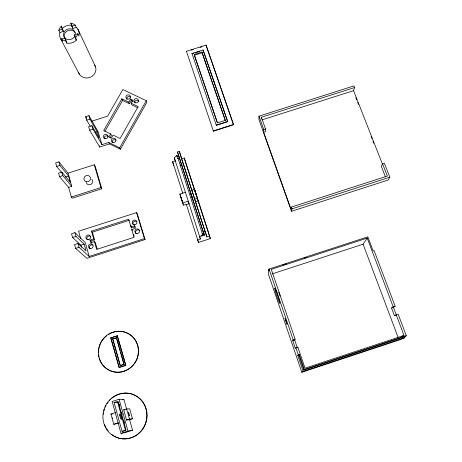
<?xml version="1.0" encoding="UTF-8"?>
<svg xmlns="http://www.w3.org/2000/svg" width="462" height="462" viewBox="0 0 462 462"><rect width="100%" height="100%" fill="white"/><g stroke="black" fill="none" stroke-linecap="round" stroke-linejoin="round"><path stroke-width="0.69" d="M382.536 164.397L353.58 90.668L354.562 87.555L353.915 85.915L258.991 116.17L258.939 119.635L291.522 211.296L388.167 180.007L389.83 177.194L384.367 163.3L382.571 163.877L381.283 166.308L385.481 177.015M261.319 118.688L261.353 117.267L354.562 87.555M382.571 163.877L387.341 176.034L291.355 207.086L290.979 209.101L263.658 132.253L263.75 129.527L258.991 116.17M261.353 117.267L265.523 128.962L265.413 131.693L263.658 132.253M269.051 269.046L268.884 270.657L268.561 269.721L268.179 273.458L301.807 372.28L400.612 339.53L404.856 337.607L404.487 336.619L406.323 335.776L398.094 314.021L394.45 315.76L391.533 308.015L393.197 306.826L395.126 306.191L374.081 250.583L373.129 250.895L367.816 236.839L269.051 269.046L293.191 339.807L292.723 340.604L295.403 348.469L295.905 347.765L297.857 347.118L305.064 368.202L403.996 335.424L393.439 307.386L395.126 306.191M291.522 211.296L291.984 208.859L291.355 207.086M75.312 38.028L74.359 34.864L77.853 33.772L76.871 36.036L75.312 38.028L76.363 40.188A9.927 8.951 -20.6 0 1 66.869 43.157L64.819 37.838L61.325 38.929L62.457 41.083A9.927 8.951 -20.6 0 1 59.927 32.49L58.784 30.296L59.771 28.038L61.336 26.063L63.392 31.41L59.927 32.49M176.403 156.497L177.021 155.267L202.662 234.748L201.565 236.198L204.366 235.291L177.512 151.94L179.36 151.351L206.866 236.942L209.627 236.047L197.465 198.198L194.583 189.322L191.828 190.211L195.478 201.778L198.21 200.901M146.287 100.681L146.87 102.321L120.426 149.226L119.693 147.823L146.287 100.681L122.863 89.564L107.617 116.164L91.638 121.223M128.794 102.114L121.847 98.804L103.713 130.521L110.695 133.911L108.911 137.047L111.307 138.213L113.092 135.077L120.103 138.479L138.15 106.572L131.179 103.251L132.923 100.179L130.538 99.041L128.794 102.114L129.47 103.742L131.208 100.687L130.538 99.041M110.054 137.884L111.475 135.383L110.695 133.911M104.886 131.393L122.563 100.45L121.847 98.804M292.723 340.604L294.652 339.968L295.137 339.166L271.281 269.369L367.221 238.08L393.197 306.826M272.037 273.937L363.103 244.213L367.221 238.08M297.857 347.118L297.337 347.828L294.652 339.968M301.807 372.28L303.188 371.304L297.759 355.382L298.29 354.764L299.272 354.441L304.429 369.542L303.823 369.981L298.729 355.059L299.272 354.441M209.627 236.047L210.297 238.588L198.51 242.406L197.661 239.922L200.421 239.027L174.272 157.698L177.021 155.267M202.662 234.748L199.7 236.798L200.421 239.027M401.49 336.602L403.996 335.424M115.523 412.595L110.944 414.108L113.739 424.283L118.336 422.765M126.542 420.05L129.493 419.074L132.473 418.757L129.683 408.847L126.646 408.922L123.7 409.892L126.542 420.05L129.591 419.71L132.473 418.757M118.382 423.417L113.739 424.283M304.429 369.542L406.323 335.776M303.823 369.981L404.487 336.619M122.06 431.358L126.057 430.035L118.035 401.235L114.074 402.546L122.06 431.358L125.577 430.682L117.775 402.627L114.074 402.546M303.188 371.304L404.856 337.607M126.617 409.107L123.908 399.451L119.098 399.22L112.168 401.507L120.992 433.414L127.986 431.092L132.53 430.186L129.591 419.71M132.53 430.186L125.785 432.42L120.992 433.414M293.191 339.807L295.137 339.166M391.533 308.015L393.439 307.386M122.574 399.896L123.908 399.451M394.45 315.76L396.367 315.124M297.759 355.382L298.729 355.059M120.091 365.558L124.174 364.414L120.091 365.558L112.561 338.883L116.626 337.814L112.561 338.883M119.081 367.463L125.843 365.338L117.308 335.782L110.753 337.924L119.081 367.463L125.843 365.338M282.929 265.032L286.348 263.918M304.135 258.119L306.191 257.45M110.753 337.924L117.469 335.862M203.476 232.27L205.371 231.653M202.096 234.009L203.777 233.466L204.366 235.291M291.984 208.859L389.83 177.194M93.676 238.935L90.032 240.107L90.956 241.037L94.577 239.87L93.676 238.935L91.464 231.191L128.644 219.231L130.948 226.929L131.641 227.933L135.25 226.773L134.575 225.762L130.948 226.929M145.062 239.559L144.439 238.617L89.178 256.456L85.268 242.608L74.925 232.64L71.541 233.732L72.586 237.497L75.982 236.405L84.153 244.161L86.065 250.941L77.963 243.497L74.561 244.589L75.618 248.383L86.925 258.327L145.062 239.559L137.226 213.675L136.567 212.601L78.592 231.231L80.723 238.814M194.698 199.087L197.465 198.198M91.464 231.191L92.377 232.167L129.348 220.27M72.586 237.497L80.919 245.201L84.153 244.161M97.182 248.983L95.334 242.521L94.433 241.597L90.789 242.775L90.032 240.107M94.433 241.597L96.662 249.399L134.061 237.335L131.739 229.579L135.372 228.413L134.575 225.762M75.618 248.383L79.025 247.291L89.178 256.456M71.339 197.02L100.941 187.555L101.784 188.762L72.349 198.175L71.339 197.02L68.613 187.353L59.54 176.698L58.535 173.123L61.821 172.078L70.368 182.438L68.561 176.039L59.944 165.396L58.951 161.85L55.677 162.89L56.67 166.441L62.364 173.325M180.099 165.148L182.092 164.512M183.483 205.134L182.709 202.945L188.248 201.166L189.108 203.829L183.483 205.134L179.868 194.052L185.389 192.279M56.67 166.441L59.944 165.396M225.358 120.351L217.487 122.857L194.207 54.499L201.9 52.079L225.358 120.351L225.421 120.969L201.9 52.079M227.674 121.442L216.297 125.063L216.337 125.369L227.702 121.749L227.674 121.442L203.066 49.971L191.967 53.465L192.03 53.84L193.988 53.228M58.951 161.85L68.006 173.146L94.265 164.784L95.143 166.101L101.784 188.762M59.54 176.698L62.826 175.647L71.749 186.353L68.613 187.353M65.431 177.033L68.561 176.039M233.495 124.474L213.363 130.89L213.404 131.191L233.518 124.78L233.495 124.474L206.035 45.109L186.44 51.27L186.515 51.646M261.971 119.883L353.58 90.668M177.454 156.682L178.823 156.243L177.512 151.94M263.75 129.527L265.523 128.962M177.333 158.628L179.377 157.975L178.823 156.243M182.773 193.272L172.615 161.74L175.306 160.88L174.272 157.698M194.583 189.322L195.362 192.134L184.28 158.016L181.589 158.876L179.36 151.351M90.223 126.172L86.694 120.166L85.666 116.684L88.923 115.65L98.129 131.774L101.963 144.635L108.743 142.481L119.693 147.823M86.694 120.166L89.957 119.132L97.228 131.791L99.099 138.086L91.898 125.687L88.629 126.727L89.663 130.238L99.717 147.031L109.534 143.913L120.426 149.226M89.663 130.238L92.937 129.198L101.963 144.635M95.357 132.386L97.228 131.791M191.239 50.162L193.26 49.521M200.011 47.401L202.038 46.76M195.293 52.812L199.861 51.374M202.01 52.83L194.34 55.244L217.336 122.788M58.784 30.296L62.266 29.204L63.392 31.41M75.26 25.156L73.215 23.851L70.836 23.1L71.777 26.242L75.26 25.156L76.305 27.385A9.927 8.951 -20.6 0 1 78.886 35.955L77.853 33.772M71.777 26.242L72.846 28.459L76.305 27.385M110.944 414.108L112.306 414.027M123.7 409.892L124.942 409.852M117.775 402.627L118.913 402.824M65.76 41.014L63.369 40.252L61.325 38.929M131.208 100.687L132.987 101.536M122.563 100.45L129.47 103.742M138.144 107.883L131.843 104.874L131.179 103.251M131.739 229.579L132.427 230.567M85.666 116.684L86.746 118.538M108.743 142.481L109.534 143.913M60.897 39.305L79.4 74.301M64.819 37.838L66.869 43.157M74.359 34.864L75.156 36.492M70.836 23.1L71.91 25.335A9.927 8.951 -20.6 0 0 62.462 28.28M77.87 29.152L95.622 66.978M355.879 97.753L356.67 99.757M357.721 102.437L358.506 104.441M371.107 136.538L371.893 138.548M372.944 141.222L373.729 143.226M363.103 244.213L398.105 337.404M179.868 194.052L180.671 196.327M233.518 124.78L206.035 45.109M227.702 121.749L203.066 49.971M295.905 347.765L298.29 354.764M191.967 53.465L216.337 125.369M186.44 51.27L213.404 131.191M172.615 161.74L173.81 165.298M185.522 162.295L210.297 238.588M181.497 198.96L180.873 197.095L182.496 202.131L181.664 199.619M181.809 159.557L191.753 190.28M195.697 202.454L206.866 236.942M203.967 234.321L179.377 157.975M191.747 196.379L190.95 193.855L192.573 198.891L191.984 197.02M186.267 204.192L198.51 242.406M136.567 212.601L144.439 238.617M72.101 25.959L72.846 28.459M75.416 37.035L76.363 40.188M130.873 225.381L131.641 227.933M133.582 234.425L134.159 236.353M99.324 145.715L99.717 147.031M88.923 115.65L89.957 119.132M91.898 125.687L92.937 129.198M61.336 26.063L62.266 29.204M203.777 233.466L204.117 234.627M94.265 164.784L100.941 187.555M92.377 232.167L94.577 239.87M90.956 241.037L91.516 243.024M184.28 158.016L185.302 161.625M117.308 335.782L125.693 365.292M117.013 339.177L119.335 347.366M119.722 348.729L120.305 350.774M120.692 352.136L123.978 363.733M116.309 337.658L123.868 364.316M68.006 173.146L71.749 186.353M112.89 339.039L120.403 365.65M110.92 338.005L119.236 367.509M61.821 172.078L62.826 175.647M80.919 245.201L81.491 247.239M126.646 408.922L129.493 419.074M74.925 232.64L75.982 236.405M77.963 243.497L79.025 247.291M119.098 399.22L127.986 431.092M119.3 404.21L119.877 406.289M121.616 412.526L122.193 414.605M123.931 420.842L124.509 422.921M213.837 81.243L213.877 81.595M112.543 418.428A2.888 0.468 74.3 0 1 112.41 417.752M133.189 224.624A2.374 2.281 -31.6 0 1 136.896 221.737M135.967 233.622A2.379 2.293 -32.9 0 1 136.481 230.371A2.379 2.293 -32.9 0 1 139.772 230.763M87.254 239.668A2.391 2.275 -38.5 0 1 90.673 236.382M89.986 248.781A2.402 2.287 -39.9 0 1 92.897 245.027M91.707 179.285A3.292 3.101 -30.3 0 1 91.083 184.274A3.292 3.101 -30.3 0 1 86.307 182.64M111.81 398.273A22.95 21.812 -73.1 0 1 146.621 410.695A22.95 21.812 -73.1 0 1 119.854 438.311M119.167 438.138A22.95 21.812 -73.1 0 1 111.509 434.257M108.166 430.902A22.95 21.812 -73.1 0 1 106.67 428.776M106.023 427.662A22.95 21.812 -73.1 0 1 104.672 424.676M103.373 414.27A22.95 21.812 -73.1 0 1 103.546 412.941M103.933 410.989A22.95 21.812 -73.1 0 1 104.481 409.072M105.192 407.195A22.95 21.812 -73.1 0 1 106.041 405.405M107.04 403.69A22.95 21.812 -73.1 0 1 108.183 402.056M109.442 400.542A22.95 21.812 -73.1 0 1 110.349 399.601M278.719 292.071A8.079 0.554 71.6 0 1 280.076 296.038M104.343 138.796A2.298 2.154 -24.1 0 1 108.327 136.579M112.226 142.446A2.304 2.16 -23.6 0 1 116.066 140.211M134.534 102.691A2.27 2.114 -18.2 0 1 138.883 101.525M126.698 99.238A2.27 2.108 -18.8 0 1 130.48 97.055M94.71 65.038A8.974 8.206 -21.1 0 1 90.523 77.137A8.974 8.206 -21.1 0 1 78.5 72.355M75.283 33.842A5.954 5.371 -20.6 0 0 70.911 28.881A5.954 5.371 -20.6 0 0 64.299 31.838L63.716 33.183A5.954 5.371 -20.6 0 0 65.24 38.334L66.459 39.12A5.954 5.371 -20.6 0 0 75.087 35.262M64.38 37.289A5.937 5.353 -20.6 0 1 64.38 34.488L64.969 33.143A5.937 5.353 -20.6 0 1 75.115 32.49M113.028 332.317A20.651 19.826 -62.1 0 1 137.774 345.553A20.651 19.826 -62.1 0 1 123.949 371.309A20.651 19.826 -62.1 0 1 99.255 357.981M98.943 356.693A20.651 19.826 -62.1 0 1 98.637 354.712M98.516 352.72A20.651 19.826 -62.1 0 1 98.989 348.048M99.139 347.401A20.651 19.826 -62.1 0 1 100.768 342.983M101.074 342.388A20.651 19.826 -62.1 0 1 106.641 335.747M108.264 334.586A20.651 19.826 -62.1 0 1 112.41 332.53M129.395 415.459C127.835 414.42 128.014 408.662 129.395 415.459M285.083 318.439L286.994 324.22L285.083 318.439M195.848 193.353L196.852 196.506L195.848 193.353M119.756 415.338A2.888 0.439 74.2 0 0 121.304 419.461A2.888 0.439 74.2 0 0 120.53 415.257A2.888 0.439 74.2 0 0 119.756 415.338M134.546 224.705A2.385 2.293 -31.5 0 0 136.608 221.165A2.385 2.293 -31.5 0 0 132.519 221.292A2.385 2.293 -31.5 0 0 134.546 224.705M136.85 233.529A2.391 2.304 -32.8 0 0 139.42 230.301A2.391 2.304 -32.8 0 0 135.372 229.816A2.391 2.304 -32.8 0 0 136.85 233.529M90.719 248.533A2.414 2.298 -39.8 0 0 92.833 244.952A2.414 2.298 -39.8 0 0 88.733 245.074A2.414 2.298 -39.8 0 0 90.719 248.533M88.456 239.605A2.408 2.287 -38.4 0 0 90.165 235.857A2.408 2.287 -38.4 0 0 86.094 236.428A2.408 2.287 -38.4 0 0 88.456 239.605M86.388 181.757A3.338 3.142 -30.2 0 0 90.385 177.61A3.338 3.142 -30.2 0 0 84.864 176.513A3.338 3.142 -30.2 0 0 86.388 181.757M136.29 435.233A23.008 21.864 -73.1 0 0 135.395 395.599A23.008 21.864 -73.1 0 0 102.905 417.203A23.008 21.864 -73.1 0 0 136.29 435.233M275.283 291.014A8.079 0.537 71.6 0 0 279.718 303.309A8.079 0.537 71.6 0 0 276.848 292.804A8.079 0.537 71.6 0 0 275.283 291.014M127.599 99.035A2.281 2.114 -18.8 0 0 130.388 96.321A2.281 2.114 -18.8 0 0 126.605 95.507A2.281 2.114 -18.8 0 0 127.599 99.035M113.051 142.504A2.316 2.171 -23.5 0 0 115.887 139.72A2.316 2.171 -23.5 0 0 112.064 138.871A2.316 2.171 -23.5 0 0 113.051 142.504M105.29 138.646A2.31 2.16 -24 0 0 107.808 135.603A2.31 2.16 -24 0 0 103.898 135.17A2.31 2.16 -24 0 0 105.29 138.646M135.227 102.726A2.281 2.125 -18.1 0 0 138.398 100.416A2.281 2.125 -18.1 0 0 134.806 99.064A2.281 2.125 -18.1 0 0 135.227 102.726M123.983 371.205A20.674 19.849 -62.1 0 0 132.213 336.452A20.674 19.849 -62.1 0 0 98.908 347.551A20.674 19.849 -62.1 0 0 123.983 371.205"/></g></svg>
